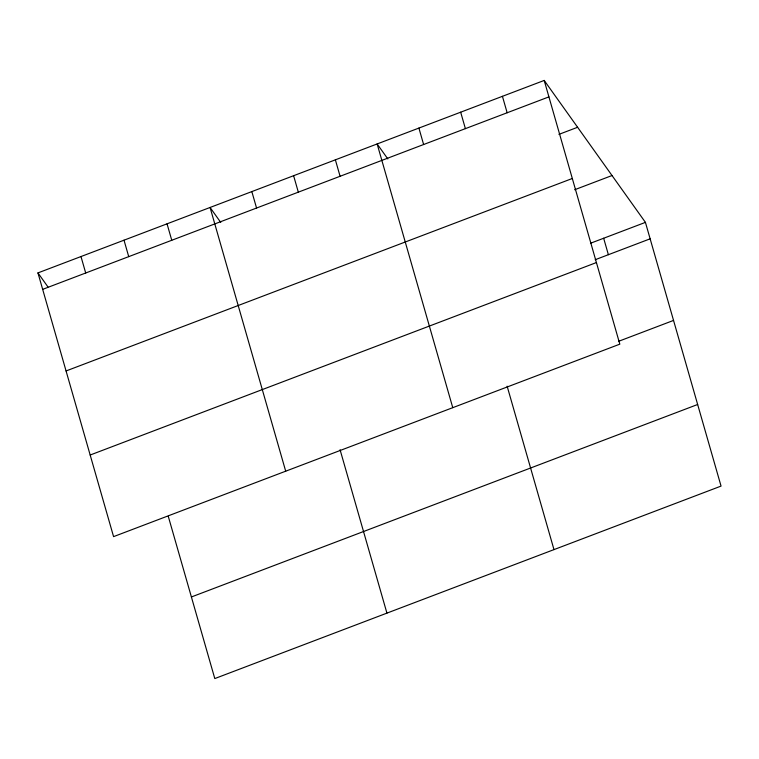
<?xml version="1.0" encoding="UTF-8"?>
<svg xmlns="http://www.w3.org/2000/svg" width="759" height="759" viewBox="0 0 759 759"><rect width="100%" height="100%" fill="white"/><g stroke="black" fill="none" stroke-linecap="round" stroke-linejoin="round"><path stroke-width="1.14" d="M544.203 80.435L619.818 344.159L113.575 536.632L37.95 272.908L544.203 80.435L645.425 222.368L721.05 486.092L214.797 678.565L168.27 516.31M42.665 289.359L548.918 96.886M558.918 134.371L577.608 127.275M66.061 370.961L572.314 178.488M574.658 189.741L612.02 175.528M590.474 243.259L645.425 222.368M595.189 259.72L650.15 238.819M90.169 455.03L596.422 262.557M618.594 341.313L673.546 320.421M191.401 596.972L697.654 404.49M387.83 158.935L377.138 143.954L452.762 407.668M220.765 222.453L210.072 207.463L285.697 471.187M37.95 272.908L47.969 286.959M603.661 238.25L608.386 254.701M502.43 96.317L507.154 112.768M460.666 112.19L465.39 128.641M507.135 386.208L553.985 549.611M418.902 128.072L423.617 144.523M335.374 159.826L340.089 176.287M293.61 175.708L298.325 192.16M340.07 449.726L386.929 613.12M251.836 191.591L256.561 208.042M167.046 223.829L171.762 240.28M124.011 240.186L128.726 256.646M80.985 256.551L85.701 273.003"/></g></svg>
